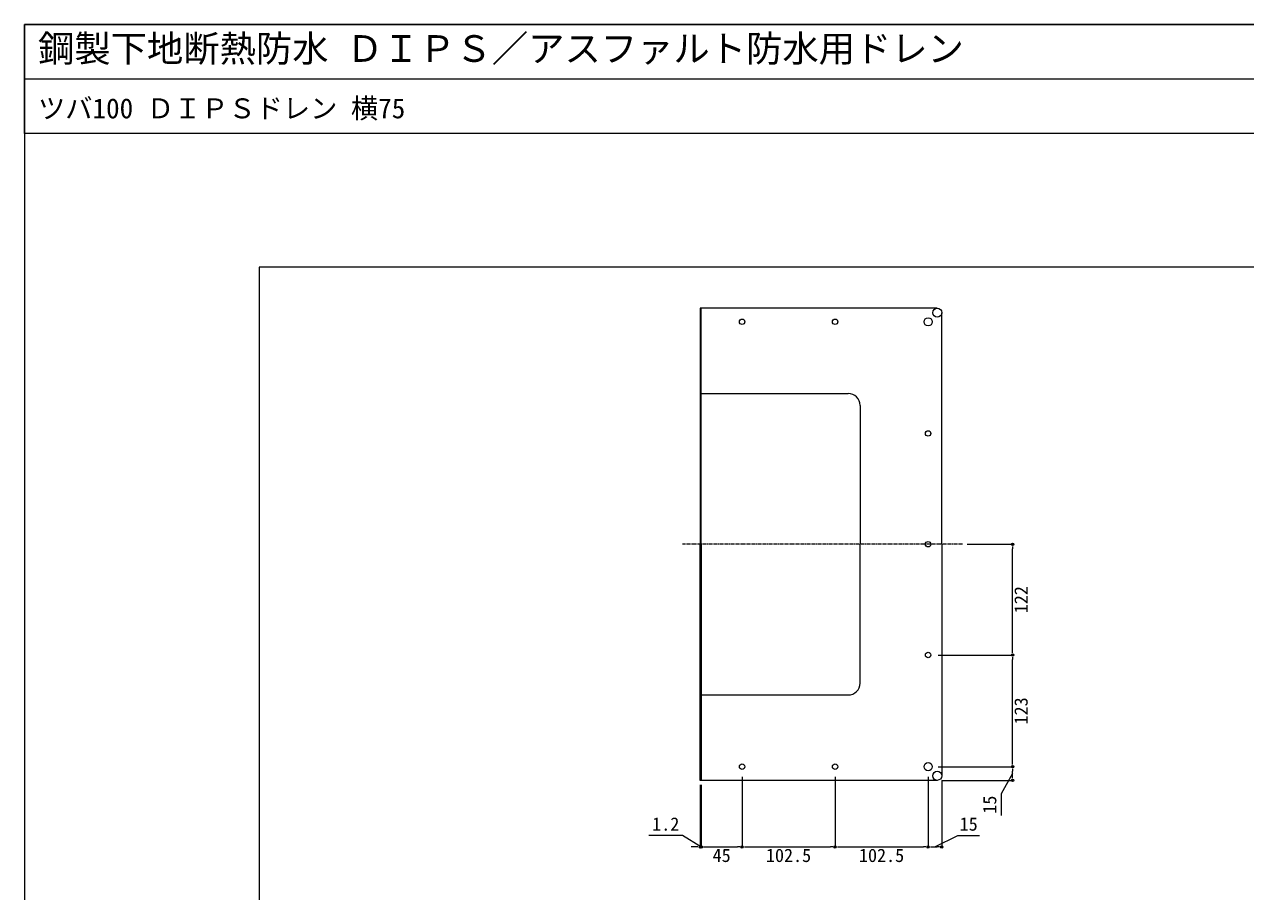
# Model space of a CAD drawing. Units: millimetres, scale not verified. Extents: x -1380 to 1380, y -955 to 955.
# Drawn here: x -1380 to -35, y 0 to 955 of the extents above; entities that cross this region are included whole.
import ezdxf
from ezdxf.enums import TextEntityAlignment as Align

# ---------------------------------------------------------------- set-up
doc = ezdxf.new("R2010")
doc.units = ezdxf.units.MM
doc.header["$LTSCALE"] = 3
doc.linetypes.add('USER1', pattern=[2, 1.25, -0.25, 0.25, -0.25])
for name, color, linetype, lineweight in [('0-0_0', 7, 'Continuous', 15), ('0-2_L-2', 7, 'Continuous', 18), ('0-3_L-1', 7, 'Continuous', 18), ('0-4_L-5', 2, 'USER1', 18), ('0-7_WAKU', 7, 'Continuous', 18), ('0-9_SUNPO', 7, 'Continuous', 18)]:
    doc.layers.add(name, color=color, linetype=linetype, lineweight=lineweight)
doc.styles.add('ＭＳ ゴシック', font='')
doc.styles.get('ＭＳ ゴシック').set_extended_font_data('MS Gothic')

# ---------------------------------------------------------------- blocks, each defined once
blk = doc.blocks.new('_DOT')
at = {"layer": '0-0_0'}
for p, q in [((-0.5, 0), (-1, 0)), ((0.25, 0), (-0.25, 0))]:
    blk.add_line(p, q, dxfattribs=at)
blk.add_circle((0, 0), 0.25, dxfattribs=at)

msp = doc.modelspace()

# ---------------------------------------------------------------- linework, layer by layer
at = {"layer": '0-0_0', "lineweight": 18}
msp.add_line((-1380.079, 895.108), (1379.921, 895.108), dxfattribs=at)
msp.add_lwpolyline([(-1121.329, -807.392), (1121.171, -807.392), (1121.171, 687.608), (-1121.329, 687.608)], close=True, dxfattribs=at)
at = {"layer": '0-2_L-2'}
for p, q in [((-634.364, 548.608), (-472.364, 548.608)), ((-459.364, 535.608), (-459.364, 382.608)), ((-459.364, 229.608), (-459.364, 382.608)), ((-634.364, 216.608), (-472.364, 216.608))]:
    msp.add_line(p, q, dxfattribs=at)
for centre, start, end in [((-472.364, 535.608), 0, 90), ((-472.364, 229.608), 270, 0)]:
    msp.add_arc(centre, 13, start, end, dxfattribs=at)
at = {"layer": '0-3_L-1'}
for p, q in [((-374.364, 642.608), (-634.364, 642.608)), ((-369.364, 382.608), (-369.364, 637.608)), ((-369.364, 382.608), (-369.364, 127.608)), ((-374.364, 122.608), (-634.364, 122.608))]:
    msp.add_line(p, q, dxfattribs=at)
for points in [[(-634.364, 382.608), (-634.364, 642.608), (-635.564, 642.608), (-635.564, 382.608)], [(-634.364, 382.608), (-634.364, 122.608), (-635.564, 122.608), (-635.564, 382.608)]]:
    msp.add_lwpolyline(points, dxfattribs=at)
for centre, radius in [((-374.364, 637.608), 5), ((-589.364, 627.608), 3), ((-486.864, 627.608), 3), ((-384.364, 627.608), 4.5), ((-384.364, 504.608), 3), ((-384.364, 382.608), 3), ((-384.364, 260.608), 3), ((-589.364, 137.608), 3), ((-486.864, 137.608), 3), ((-384.364, 137.608), 4.5), ((-374.364, 127.608), 5)]:
    msp.add_circle(centre, radius, dxfattribs=at)
at = {"layer": '0-4_L-5'}
for p, q in [((-634.364, 216.608), (-634.364, 548.608)), ((-346.493, 382.608), (-654.941, 382.608))]:
    msp.add_line(p, q, dxfattribs=at)
at = {"layer": '0-7_WAKU'}
for points in [[(1379.921, 835.108), (-1380.079, 835.108), (-1380.079, 955.108), (1379.921, 955.108)], [(-1380.079, -954.892), (1379.921, -954.892), (1379.921, 955.108), (-1380.079, 955.108)]]:
    msp.add_lwpolyline(points, close=True, dxfattribs=at)
at = {"layer": '0-9_SUNPO'}
for p, q in [((-341.493, 382.608), (-291.313, 382.608)), ((-291.313, 265.608), (-291.313, 377.608)), ((-373.364, 260.608), (-291.313, 260.608)), ((-373.364, 260.608), (-291.313, 260.608)), ((-291.313, 142.608), (-291.313, 255.608)), ((-373.364, 137.608), (-291.313, 137.608)), ((-373.364, 137.608), (-291.313, 137.608)), ((-589.364, 126.608), (-589.364, 49.263)), ((-589.364, 126.608), (-589.364, 49.263)), ((-486.864, 126.608), (-486.864, 49.263)), ((-486.864, 126.608), (-486.864, 49.263)), ((-384.364, 126.608), (-384.364, 49.263)), ((-384.364, 126.608), (-384.364, 49.263)), ((-369.364, 122.608), (-369.364, 49.263)), ((-369.364, 122.608), (-291.313, 122.608)), ((-291.313, 127.608), (-291.313, 132.608)), ((-635.564, 117.608), (-635.564, 49.263)), ((-634.364, 117.608), (-634.364, 49.263)), ((-634.364, 117.608), (-634.364, 49.263)), ((-640.564, 49.263), (-645.564, 49.263)), ((-635.564, 49.263), (-634.364, 49.263)), ((-635.564, 49.263), (-634.364, 49.263)), ((-629.364, 49.263), (-624.364, 49.263)), ((-629.364, 49.263), (-594.364, 49.263)), ((-584.364, 49.263), (-491.864, 49.263)), ((-481.864, 49.263), (-389.364, 49.263)), ((-379.364, 49.263), (-374.364, 49.263))]:
    msp.add_line(p, q, dxfattribs=at)
for points in [[(-291.313, 130.108), (-303.813, 107.774), (-303.813, 83.845)], [(-634.964, 49.263), (-654.899, 61.763), (-691.924, 61.763)], [(-376.864, 49.263), (-351.652, 61.763), (-327.723, 61.763)]]:
    msp.add_lwpolyline(points, dxfattribs=at)

# ---------------------------------------------------------------- block references
at = {"layer": '0-9_SUNPO', "xscale": 5, "yscale": 5}
for p, rotation in [((-291.313, 382.608), 90), ((-291.313, 260.608), 270), ((-291.313, 260.608), 90), ((-291.313, 137.608), 270), ((-291.313, 137.608), 90), ((-291.313, 122.608), 270), ((-634.364, 49.263), 180), ((-634.364, 49.263), 180), ((-589.364, 49.263), 180), ((-486.864, 49.263), 180), ((-384.364, 49.263), 180)]:
    msp.add_blockref('_DOT', p, dxfattribs=dict(at, rotation=rotation))
for p in [(-635.564, 49.263), (-589.364, 49.263), (-486.864, 49.263), (-384.364, 49.263), (-369.364, 49.263)]:
    msp.add_blockref('_DOT', p, dxfattribs=at)

# ---------------------------------------------------------------- texts
at = {"layer": '0-7_WAKU', "style": 'ＭＳ ゴシック'}
for s, height, p in [('鋼製下地断熱防水 ＤＩＰＳ／アスファルト防水用ドレン', 29.33, (-1365.079, 905.108)), ('ツバ100 ＤＩＰＳドレン 横75', 21.99, (-1365.079, 845.108))]:
    msp.add_text(s, height=height, dxfattribs=at).set_placement(p, align=Align.BOTTOM_LEFT)
at = {"layer": '0-9_SUNPO', "style": 'ＭＳ ゴシック'}
for s, p in [('122', (-270.313, 306.608)), ('123', (-270.313, 184.108)), ('15', (-304.813, 85.81))]:
    msp.add_text(s, height=14.66, rotation=90, dxfattribs=at).set_placement(p, align=Align.BOTTOM_LEFT)
for s, p in [('1.2', (-688.411, 62.763)), ('15', (-349.687, 62.763)), ('45', (-621.864, 28.263)), ('102.5', (-563.114, 28.263)), ('102.5', (-460.614, 28.263))]:
    msp.add_text(s, height=14.66, dxfattribs=at).set_placement(p, align=Align.BOTTOM_LEFT)

doc.saveas('drawing.dxf')
